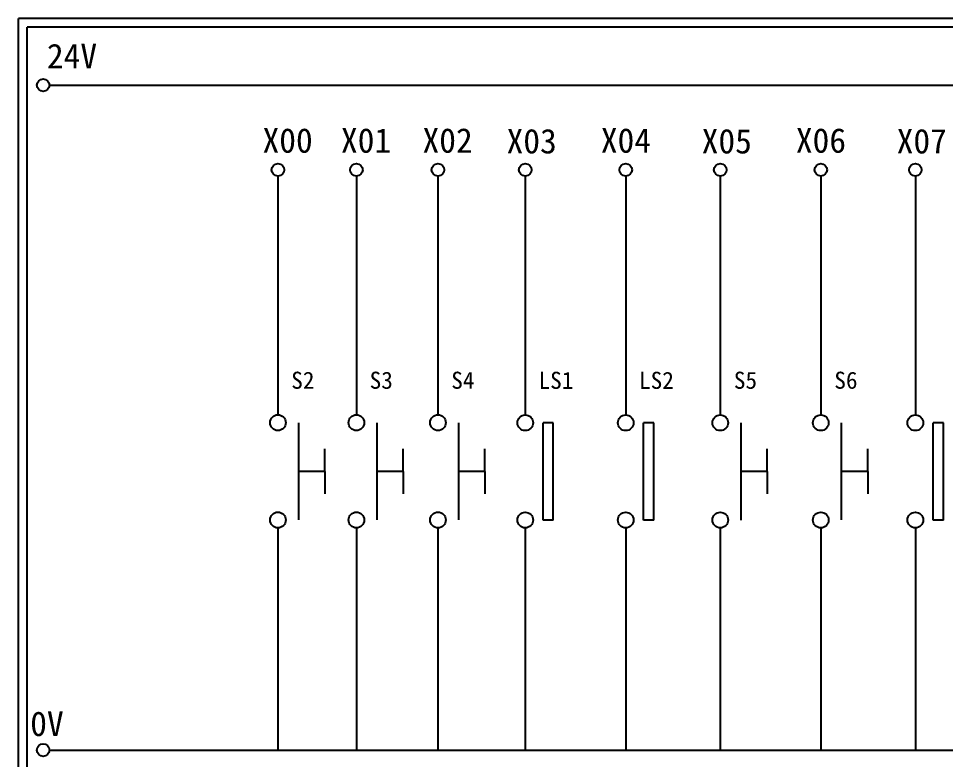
# Model space of a CAD drawing. Extents: x 275 to 562, y 265 to 469.
# Drawn here: x 274.9 to 410.6, y 360.5 to 468.9 of the extents above; entities that cross this region are included whole.
import ezdxf

# ---------------------------------------------------------------- set-up
doc = ezdxf.new("R2010")
doc.units = 0
doc.layers.get('0').update_dxf_attribs({"linetype": 'CONTINUOUS'})
doc.layers.add('圖框層', color=7, linetype='CONTINUOUS')
doc.layers.add('標尺寸層', color=3, linetype='CONTINUOUS')
doc.styles.add('STSL', font='kaiu.ttf')

msp = doc.modelspace()

# ---------------------------------------------------------------- linework, layer by layer
for p, q in [((353.19, 409.78), (351.68, 409.78)), ((367.9, 409.78), (366.4, 409.78)), ((410.3, 409.78), (408.79, 409.78)), ((319.75, 402.67), (319.75, 405.98)), ((331.23, 402.67), (331.23, 405.98)), ((343.17, 402.67), (343.17, 405.98)), ((384.51, 402.67), (384.51, 405.98)), ((399.22, 402.67), (399.22, 405.98)), ((319.75, 402.67), (319.75, 399.36)), ((331.23, 402.67), (331.23, 399.36)), ((343.17, 402.67), (343.17, 399.36)), ((384.51, 402.67), (384.51, 399.36)), ((399.22, 402.67), (399.22, 399.36)), ((353.19, 395.55), (351.68, 395.55)), ((367.9, 395.55), (366.4, 395.55)), ((410.3, 395.55), (408.79, 395.55))]:
    msp.add_line(p, q)
at = {"layer": '圖框層', "color": 7}
for p, q in [((561.9, 468.91), (274.9, 468.91)), ((274.9, 264.95), (274.9, 468.91)), ((560.65, 467.66), (276.15, 467.66)), ((276.15, 266.2), (276.15, 467.66))]:
    msp.add_line(p, q, dxfattribs=at)
at = {"layer": '標尺寸層', "color": 7}
for p, q in [((279.42, 459.17), (557.02, 459.17)), ((312.87, 445.86), (312.87, 410.94)), ((324.36, 445.86), (324.36, 410.94)), ((336.3, 445.86), (336.3, 410.94)), ((349.08, 445.86), (349.08, 410.93)), ((363.79, 445.86), (363.79, 410.93)), ((377.63, 445.86), (377.63, 410.93)), ((392.35, 445.86), (392.35, 410.93)), ((406.19, 445.86), (406.19, 410.93)), ((315.88, 409.79), (315.88, 395.56)), ((327.36, 409.79), (327.36, 395.56)), ((339.31, 409.79), (339.31, 395.56)), ((351.68, 395.55), (351.68, 409.78)), ((353.19, 395.55), (353.19, 409.78)), ((366.4, 395.55), (366.4, 409.78)), ((367.9, 395.55), (367.9, 409.78)), ((380.64, 409.78), (380.64, 395.55)), ((395.35, 409.79), (395.35, 395.56)), ((408.79, 395.55), (408.79, 409.78)), ((410.3, 395.55), (410.3, 409.78)), ((319.75, 402.67), (315.88, 402.67)), ((331.23, 402.67), (327.36, 402.67)), ((343.17, 402.67), (339.31, 402.67)), ((384.51, 402.67), (380.64, 402.67)), ((399.22, 402.67), (395.35, 402.67)), ((312.87, 394.41), (312.87, 361.9)), ((324.36, 394.41), (324.36, 361.9)), ((336.3, 394.41), (336.3, 361.9)), ((349.08, 394.41), (349.08, 361.9)), ((349.08, 394.4), (349.08, 361.9)), ((363.79, 394.41), (363.79, 361.9)), ((363.79, 394.4), (363.79, 361.9)), ((377.63, 394.41), (377.63, 361.9)), ((377.63, 394.4), (377.63, 361.9)), ((392.35, 394.41), (392.35, 361.9)), ((392.35, 394.4), (392.35, 361.9)), ((406.19, 394.41), (406.19, 361.9)), ((406.19, 394.4), (406.19, 361.9)), ((279.63, 361.9), (557.5, 361.9))]:
    msp.add_line(p, q, dxfattribs=at)
for centre, radius in [((278.5, 459.17), 0.92), ((312.87, 446.78), 0.92), ((324.36, 446.78), 0.92), ((336.3, 446.78), 0.92), ((349.08, 446.78), 0.92), ((349.08, 446.78), 0.92), ((363.79, 446.78), 0.92), ((377.63, 446.78), 0.92), ((377.63, 446.78), 0.92), ((392.35, 446.78), 0.92), ((406.19, 446.78), 0.92), ((406.19, 446.78), 0.92), ((312.87, 409.79), 1.15), ((324.36, 409.79), 1.15), ((336.3, 409.79), 1.15), ((349.08, 409.78), 1.15), ((363.79, 409.78), 1.15), ((377.63, 409.78), 1.15), ((392.35, 409.78), 1.15), ((406.19, 409.78), 1.15), ((312.87, 395.56), 1.15), ((324.36, 395.56), 1.15), ((336.3, 395.56), 1.15), ((349.08, 395.55), 1.15), ((363.79, 395.55), 1.15), ((377.63, 395.55), 1.15), ((392.35, 395.55), 1.15), ((406.19, 395.55), 1.15), ((278.5, 361.9), 0.92)]:
    msp.add_circle(centre, radius, dxfattribs=at)

# ---------------------------------------------------------------- texts
at = {"layer": '圖框層', "color": 4, "style": 'STSL'}
for s, height, p in [('24V', 3.6, (279.05, 461.63)), ('X00', 3.6, (310.62, 449.28)), ('X01', 3.6, (322.1, 449.28)), ('X02', 3.6, (334.04, 449.28)), ('X03', 3.6, (346.35, 449.18)), ('X04', 3.6, (360.15, 449.28)), ('X05', 3.6, (374.91, 449.18)), ('X06', 3.6, (388.7, 449.28)), ('X07', 3.6, (403.46, 449.18)), ('S2', 2.5, (314.82, 414.75)), ('S3', 2.5, (326.3, 414.75)), ('S4', 2.5, (338.25, 414.75)), ('LS1', 2.5, (351.03, 414.74)), ('LS2', 2.5, (365.74, 414.74)), ('S5', 2.5, (379.62, 414.75)), ('S6', 2.5, (394.33, 414.75)), ('0V', 3.6, (276.61, 363.95))]:
    msp.add_text(s, height=height, dxfattribs=at).set_placement(p)

doc.saveas('drawing.dxf')
